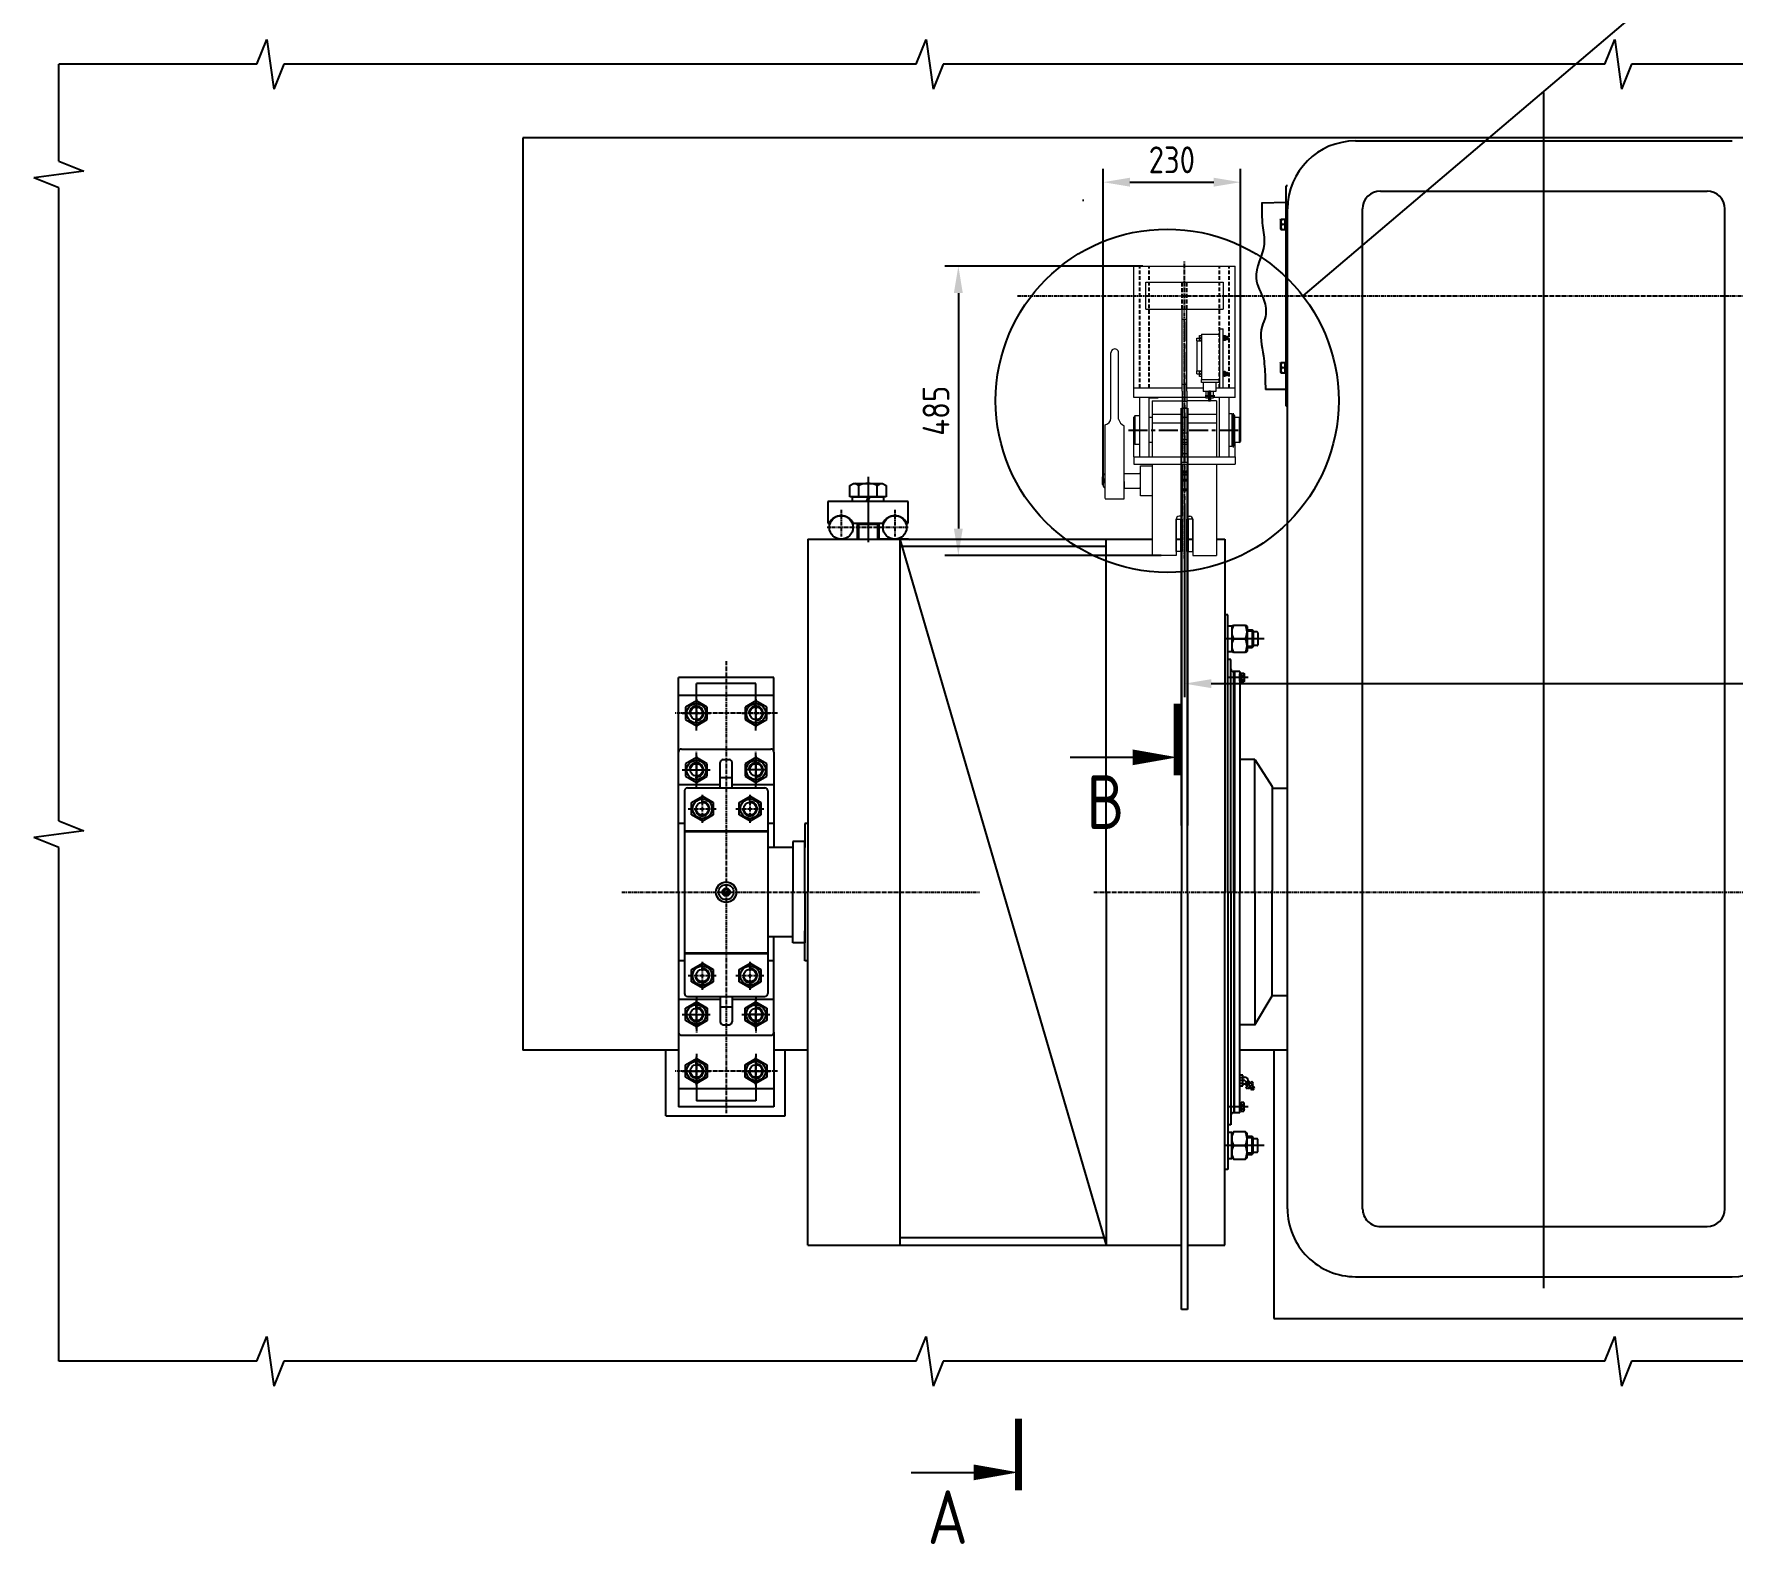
# Model space of a CAD drawing. Header units: millimetres. Extents: x 467 to 39028, y -12467 to 24298.
# Drawn here: x 13227 to 16077, y 1700 to 4233 of the extents above; entities that cross this region are included whole.
import ezdxf

# ---------------------------------------------------------------- set-up
doc = ezdxf.new("R2010")
doc.units = ezdxf.units.MM
doc.linetypes.add('CENTER', pattern=[50.8, 31.75, -6.35, 6.35, -6.35])
doc.linetypes.add('HIDDEN', pattern=[9.525, 6.35, -3.175])
for name, color, linetype in [('atr_sbr', 7, 'Continuous'), ('Bord', 1, 'Continuous'), ('Cen', 5, 'CENTER'), ('Cent', 5, 'CENTER'), ('Dim', 7, 'Continuous'), ('Hide', 250, 'HIDDEN'), ('Red', 1, 'Continuous'), ('Text', 3, 'Continuous'), ('Textb', 6, 'Continuous')]:
    doc.layers.add(name, color=color, linetype=linetype)
doc.layers.add('Con', color=6, linetype='Continuous', lineweight=18)
doc.layers.add('Cont', color=6, linetype='Continuous', lineweight=40)
doc.styles.add('Style1', font='romans.shx', dxfattribs={"width": 0.8})
doc.dimstyles.new('LIN_15', dxfattribs={"dimscale": 15, "dimtxt": 3, "dimasz": 3, "dimexe": 1.5, "dimexo": 0, "dimgap": 1, "dimtad": 1, "dimdec": 1, "dimzin": 12, "dimtxsty": 'Style1', "dimcen": 0, "dimclrt": 3, "dimadec": 0, "dimazin": 0, "dimtfac": 1, "dimtdec": 1, "dimtmove": 0, "dimatfit": 3, "dimfxl": 1, "dimtolj": 1, "dimtzin": 12, "dimarcsym": 0})

# ---------------------------------------------------------------- blocks, each defined once
blk = doc.blocks.new('80350100000500100000112982')
at = {"ltscale": 0.0186}
for p, q in [((-6.5, 7.1), (-7.3, 5.7)), ((-7.3, 5.7), (-7.3, -5.7)), ((-6.5, 3.6), (-7.3, 4.9)), ((-2, 7.1), (-6.5, 7.1)), ((-2, 3.6), (-6.5, 3.6)), ((-2, -7.1), (-2, 7.1)), ((-2, 6.1), (-2, -6.1)), ((0, 6.1), (-2, 6.1)), ((-2, 0), (0, 0.7)), ((0, 0), (-2, -0.7)), ((0, -6.1), (0, 6.1)), ((-6.5, -3.5), (-7.3, -4.9)), ((-7.3, -5.7), (-6.5, -7.1)), ((-2, -3.5), (-6.5, -3.5)), ((-6.5, -7.1), (-2, -7.1)), ((-2, -6.1), (0, -6.1))]:
    blk.add_line(p, q, dxfattribs=at)
blk.add_arc((1.1, 0), 8.44, 155.1221, 204.8779, dxfattribs=at)
at = {"layer": 'atr_sbr', "ltscale": 0.0186, "style": 'Style1', "width": 0.8, "flags": 9}
for tag in ['ГАЙКА', 'КОНТРГАЙКА', 'ШАЙБА ПОД ГАЙКУ', 'ШАЙБА ПОД ГОЛОВКУ', 'БОЛТ ИЛИ ВИНТ']:
    blk.add_attdef(tag, (0, 0), '', height=0.2, dxfattribs=at)
blk = doc.blocks.new('razrez01')
at = {"layer": 'Text', "const_width": 0.8}
blk.add_lwpolyline([(0, 2), (0, -6)], dxfattribs=at)
at = {"layer": 'Text'}
blk.add_lwpolyline([(-12, 0), (-5, 0)], dxfattribs=at)
blk.add_lwpolyline([(0, 0, 0, 1.76, 0), (-5, 0, 1.76, 1.76, 0)], format="xyseb", dxfattribs=at)
at = {"layer": 'Textb', "style": 'Style1', "width": 0.8}
blk.add_attdef('A', (-10.16, 2), '', height=6, dxfattribs=at)
blk = doc.blocks.new('*D85')
at = {"layer": 'Defpoints', "color": 0, "transparency": 16777216}
for p in [(15088, 3843.5), (14778.5, 3358.5), (15119, 3358.5)]:
    blk.add_point(p, dxfattribs=at)
at = {"layer": 'Dim', "color": 0, "lineweight": -2, "transparency": 16777216}
for p, q in [((15088, 3843.5), (14756, 3843.5)), ((14778.5, 3798.5), (14778.5, 3403.5)), ((15119, 3358.5), (14756, 3358.5))]:
    blk.add_line(p, q, dxfattribs=at)
at = {"layer": 'Dim', "color": 0, "transparency": 16777216}
for points in [[(14771, 3798.5), (14786, 3798.5), (14778.5, 3843.5)], [(14771, 3403.5), (14786, 3403.5), (14778.5, 3358.5)]]:
    blk.add_solid(points, dxfattribs=at)
at = {"layer": 'Dim', "color": 3, "transparency": 16777216, "insert": (14741, 3601), "char_height": 45, "attachment_point": 5, "rotation": 90, "style": 'Style1'}
blk.add_mtext('485', dxfattribs=at)
blk = doc.blocks.new('*D86')
at = {"layer": 'Defpoints', "color": 0, "transparency": 16777216}
for p in [(15252, 3984.4), (15252, 3568.5), (15021.5, 3483.5)]:
    blk.add_point(p, dxfattribs=at)
at = {"layer": 'Dim', "color": 0, "lineweight": -2, "transparency": 16777216}
for p, q in [((15021.5, 3483.5), (15021.5, 4006.9)), ((15252, 3568.5), (15252, 4006.9)), ((15066.5, 3984.4), (15207, 3984.4))]:
    blk.add_line(p, q, dxfattribs=at)
at = {"layer": 'Dim', "color": 0, "transparency": 16777216}
for points in [[(15066.5, 3991.9), (15066.5, 3976.9), (15021.5, 3984.4)], [(15207, 3991.9), (15207, 3976.9), (15252, 3984.4)]]:
    blk.add_solid(points, dxfattribs=at)
at = {"layer": 'Dim', "color": 3, "transparency": 16777216, "insert": (15136.8, 4021.9), "char_height": 45, "attachment_point": 5, "style": 'Style1'}
blk.add_mtext('230', dxfattribs=at)
blk = doc.blocks.new('*D87')
at = {"layer": 'Defpoints', "color": 0, "transparency": 16777216}
for p in [(15158, 3413.1), (18637.8, 3390.1), (18637.8, 3143.3)]:
    blk.add_point(p, dxfattribs=at)
at = {"layer": 'Dim', "color": 0, "lineweight": -2, "transparency": 16777216}
for p, q in [((15158, 3413.1), (15158, 3120.8)), ((18637.8, 3390.1), (18637.8, 3120.8)), ((15203, 3143.3), (18592.8, 3143.3))]:
    blk.add_line(p, q, dxfattribs=at)
at = {"layer": 'Dim', "color": 0, "transparency": 16777216}
for points in [[(15203, 3150.8), (15203, 3135.8), (15158, 3143.3)], [(18592.8, 3150.8), (18592.8, 3135.8), (18637.8, 3143.3)]]:
    blk.add_solid(points, dxfattribs=at)
at = {"layer": 'Dim', "color": 3, "transparency": 16777216, "insert": (16448.9, 3180.8), "char_height": 45, "attachment_point": 5, "style": 'Style1'}
blk.add_mtext('3480', dxfattribs=at)
blk = doc.blocks.new('ZNAK30')
at = {"layer": 'Bord'}
for p, q in [((0, 0), (1.12, 2.78)), ((1.12, 2.78), (1.88, -2.78)), ((3, 0), (1.88, -2.78))]:
    blk.add_line(p, q, dxfattribs=at)

msp = doc.modelspace()

# ---------------------------------------------------------------- linework, layer by layer
msp.add_line((15356.914, 3793.521), (15924.311, 4275.363))
at = {"color": 7, "linetype": 'Continuous', "lineweight": 25}
msp.add_line((15097.96, 3623.508), (15113.96, 3623.508), dxfattribs=at)
msp.add_circle((15128.96, 3617.796), 287.824)
msp.add_open_spline([(15287.547, 3950.522), (15287.581, 3937.55), (15287.641, 3914.207), (15296.712, 3871.274), (15267.601, 3828.801), (15292.159, 3791.008), (15296.857, 3762.034), (15282.003, 3733.02), (15291.014, 3697.383), (15293.487, 3662.406), (15293.741, 3643.452), (15293.833, 3636.522)], degree=3, knots=[0, 0, 0, 0, 38.93588215, 70.06732962, 129.08199208, 167.84601267, 195.56956982, 212.75998745, 262.47599341, 298.48273661, 319.23710313, 319.23710313, 319.23710313, 319.23710313])
at = {"layer": 'Bord', "ltscale": 30}
for p, q in [((13268.978, 4019.701), (13268.978, 4182.074)), ((13601.376, 4182.074), (13268.978, 4182.074)), ((14707.855, 4182.074), (13646.376, 4182.074)), ((15863.24, 4182.074), (14752.855, 4182.074)), ((16720.928, 4182.074), (15908.24, 4182.074)), ((13268.978, 2913.222), (13268.978, 3974.701)), ((13268.978, 2006.628), (13268.978, 2868.222)), ((13601.376, 2006.628), (13268.978, 2006.628)), ((14707.855, 2006.628), (13646.376, 2006.628)), ((15863.24, 2006.628), (14752.855, 2006.628)), ((16720.928, 2006.628), (15908.24, 2006.628))]:
    msp.add_line(p, q, dxfattribs=at)
at = {"layer": 'Bord'}
for p, q in [((15760.888, 2129.432), (15760.905, 4134.665)), ((15444.904, 4053.521), (16076.904, 4053.515)), ((15328.901, 3608.522), (15328.904, 3978.522)), ((15330.904, 3978.521), (15328.904, 3978.522)), ((15486.904, 3969.52), (16034.904, 3969.516)), ((14988.903, 3953.524), (14986.903, 3953.524)), ((15328.903, 3950.522), (15287.581, 3949.344)), ((15330.889, 2262.521), (15330.903, 3939.521)), ((15456.889, 2262.52), (15456.903, 3939.52)), ((16064.889, 2262.515), (16064.903, 3939.515)), ((15319.403, 3921.38), (15319.894, 3922.23)), ((15319.403, 3921.38), (15319.403, 3906.08)), ((15319.403, 3906.08), (15319.894, 3905.23)), ((15319.894, 3922.23), (15326.403, 3922.23)), ((15319.894, 3905.23), (15326.403, 3905.23)), ((15320.653, 3913.73), (15326.403, 3913.73)), ((15326.403, 3922.23), (15326.403, 3905.23)), ((15328.903, 3906.18), (15326.403, 3906.18)), ((15319.401, 3680.963), (15319.892, 3681.813)), ((15319.401, 3680.963), (15319.401, 3665.664)), ((15319.892, 3681.813), (15326.401, 3681.813)), ((15326.401, 3681.813), (15326.401, 3664.813)), ((15319.401, 3665.663), (15319.892, 3664.813)), ((15319.892, 3664.813), (15326.401, 3664.813)), ((15320.651, 3673.313), (15326.401, 3673.313)), ((15328.901, 3665.763), (15326.401, 3665.763)), ((15328.901, 3636.522), (15293.833, 3636.522)), ((15152.954, 2905.495), (15152.96, 3605.497)), ((15162.96, 3605.497), (15162.95, 2905.495)), ((15330.901, 3608.521), (15328.901, 3608.522)), ((14596.499, 3475.678), (14602.307, 3479.031)), ((14602.307, 3479.031), (14651.492, 3479.031)), ((14611.699, 3475.678), (14605.892, 3479.031)), ((14626.9, 3490.281), (14626.899, 3385.53)), ((14642.099, 3475.678), (14647.907, 3479.031)), ((14651.492, 3479.031), (14657.299, 3475.678)), ((15152.957, 3493.527), (15152.955, 2793.525)), ((15162.957, 3493.527), (15152.957, 3493.527)), ((15162.951, 2793.525), (15162.957, 3493.527)), ((14694.399, 3448.53), (14559.399, 3448.532)), ((14559.399, 3448.532), (14559.399, 3412.532)), ((14596.499, 3456.531), (14596.499, 3475.678)), ((14657.299, 3456.531), (14596.499, 3456.531)), ((14600.649, 3456.531), (14653.149, 3456.531)), ((14600.649, 3448.531), (14600.649, 3456.531)), ((14653.149, 3448.531), (14600.649, 3448.531)), ((14611.699, 3456.531), (14611.699, 3475.678)), ((14626.899, 3456.531), (14623.987, 3448.531)), ((14626.899, 3461.92), (14626.899, 3380.521)), ((14626.899, 3448.531), (14629.811, 3456.531)), ((14642.099, 3456.531), (14642.099, 3475.678)), ((14653.149, 3456.531), (14653.149, 3448.531)), ((14657.299, 3475.678), (14657.299, 3456.531)), ((14694.399, 3412.53), (14694.399, 3448.53)), ((14559.399, 3412.532), (14561.743, 3412.531)), ((14602.055, 3412.531), (14651.743, 3412.531)), ((14608.899, 3412.531), (14608.899, 3385.53)), ((14608.899, 3410.531), (14644.899, 3410.531)), ((14611.064, 3410.531), (14611.064, 3385.53)), ((14642.734, 3410.531), (14642.734, 3385.53)), ((14644.899, 3412.531), (14644.899, 3385.53)), ((14692.055, 3412.53), (14694.399, 3412.53)), ((14525.899, 3385.532), (14525.889, 2793.53)), ((14525.899, 3385.531), (15103.96, 3385.527)), ((14694.265, 3385.531), (14644.899, 3385.531)), ((14680.889, 2201.534), (14680.889, 3385.529)), ((15026.889, 2201.531), (14680.889, 3385.529)), ((15026.882, 3373.528), (14680.915, 3373.53)), ((15026.889, 2201.523), (15026.856, 3385.523)), ((15143.96, 3385.527), (15152.957, 3385.527)), ((15162.956, 3385.527), (15171.96, 3385.527)), ((15211.96, 3385.527), (15225.899, 3385.526)), ((15225.899, 3385.522), (15225.872, 2793.524)), ((15230.898, 3258.526), (15225.893, 3258.526)), ((15230.894, 2793.524), (15230.898, 3258.526)), ((15230.897, 3240.276), (15237.397, 3240.276)), ((15237.397, 3239.226), (15240.14, 3241.526)), ((15237.397, 3240.276), (15237.397, 3196.776)), ((15237.397, 3239.226), (15237.397, 3197.826)), ((15240.14, 3241.526), (15260.255, 3241.525)), ((15260.255, 3241.525), (15262.997, 3239.225)), ((15262.997, 3239.225), (15262.997, 3197.825)), ((15262.997, 3233.525), (15271.397, 3233.525)), ((15273.397, 3231.525), (15262.997, 3231.525)), ((15271.397, 3233.525), (15271.397, 3203.525)), ((15273.397, 3231.525), (15271.397, 3233.525)), ((15273.397, 3231.525), (15273.397, 3205.525)), ((15279.897, 3230.025), (15274.397, 3230.025)), ((15280.897, 3229.025), (15280.897, 3208.025)), ((15291.958, 3218.525), (15225.891, 3218.526)), ((15237.397, 3196.776), (15230.897, 3196.776)), ((15240.139, 3195.526), (15237.397, 3197.826)), ((15260.255, 3195.525), (15240.139, 3195.526)), ((15240.14, 3218.526), (15260.255, 3218.525)), ((15262.997, 3197.825), (15260.255, 3195.525)), ((15273.397, 3205.525), (15262.997, 3205.525)), ((15271.397, 3203.525), (15262.997, 3203.525)), ((15273.397, 3205.525), (15271.397, 3203.525)), ((15279.897, 3207.025), (15274.397, 3207.025)), ((15235.897, 3183.526), (15230.897, 3183.526)), ((15235.894, 2793.524), (15235.897, 3183.526)), ((15250.897, 3163.525), (15239.897, 3163.526)), ((15250.897, 3163.525), (15239.897, 3163.526)), ((15240.897, 3153.526), (15240.897, 3163.526)), ((15241.897, 3163.526), (15241.897, 3153.526)), ((15250.897, 3163.525), (15250.894, 2793.524)), ((14308.891, 3028.53), (14308.892, 3153.53)), ((14468.892, 3153.529), (14308.892, 3153.53)), ((14438.892, 3143.529), (14338.892, 3143.53)), ((14338.892, 3123.53), (14338.892, 3143.53)), ((14438.892, 3123.529), (14438.892, 3143.529)), ((14468.891, 3028.529), (14468.892, 3153.529)), ((15264.813, 3153.525), (15229.475, 3153.526)), ((15240.894, 2793.524), (15240.897, 3153.526)), ((15241.897, 3153.526), (15241.894, 2793.524)), ((14468.892, 3123.529), (14308.892, 3123.53)), ((14338.892, 3114.314), (14320.892, 3103.922)), ((14338.892, 3064.468), (14338.892, 3123.79)), ((14356.892, 3103.922), (14338.892, 3114.314)), ((14438.892, 3114.314), (14420.892, 3103.921)), ((14456.892, 3103.921), (14438.892, 3114.314)), ((14315.107, 3093.53), (14362.677, 3093.53)), ((14320.892, 3103.922), (14320.892, 3083.138)), ((14320.892, 3083.138), (14338.892, 3072.745)), ((14338.892, 3072.745), (14356.892, 3083.137)), ((14356.892, 3083.137), (14356.892, 3103.922)), ((14420.892, 3103.921), (14420.892, 3083.137)), ((14420.892, 3083.137), (14438.892, 3072.744)), ((14438.892, 3072.744), (14456.892, 3083.137)), ((14456.892, 3083.137), (14456.892, 3103.921)), ((14308.889, 2793.532), (14308.891, 3028.53)), ((14313.891, 3033.53), (14463.891, 3033.529)), ((14468.891, 3028.529), (14468.89, 2868.533)), ((14338.891, 3019.314), (14320.891, 3008.922)), ((14320.891, 3008.922), (14320.891, 2988.138)), ((14356.891, 3008.922), (14338.891, 3019.314)), ((14356.891, 2988.137), (14356.891, 3008.922)), ((14378.891, 2968.53), (14378.891, 3011.03)), ((14383.891, 3016.029), (14393.891, 3016.029)), ((14398.891, 2968.529), (14398.891, 3011.029)), ((14438.891, 3019.314), (14420.891, 3008.921)), ((14420.891, 3008.921), (14420.891, 2988.137)), ((14456.891, 3008.921), (14438.891, 3019.314)), ((14456.891, 2988.137), (14456.891, 3008.921)), ((15275.896, 3016.025), (15250.896, 3016.025)), ((15275.894, 2793.524), (15275.896, 3016.025)), ((15275.896, 3016.022), (15305.159, 2970.584)), ((14378.891, 2973.53), (14308.891, 2973.53)), ((14320.891, 2988.138), (14338.891, 2977.745)), ((14323.891, 2968.53), (14453.891, 2968.529)), ((14338.891, 2977.745), (14356.891, 2988.137)), ((14378.891, 2986.03), (14398.891, 2986.029)), ((14468.891, 2973.529), (14398.891, 2973.529)), ((14420.891, 2988.137), (14438.891, 2977.744)), ((14438.891, 2977.744), (14456.891, 2988.137)), ((15305.159, 2970.584), (15305.157, 2796.456)), ((15330.895, 2967.649), (15305.158, 2967.65)), ((14318.891, 2963.53), (14318.888, 2623.53)), ((14330.89, 2923.138), (14330.891, 2943.922)), ((14330.891, 2943.922), (14348.891, 2954.314)), ((14348.891, 2954.314), (14366.891, 2943.922)), ((14366.891, 2943.922), (14366.89, 2923.137)), ((14410.89, 2923.137), (14410.891, 2943.922)), ((14410.891, 2943.922), (14428.891, 2954.314)), ((14428.891, 2954.314), (14446.891, 2943.921)), ((14446.891, 2943.921), (14446.89, 2923.137)), ((14458.891, 2963.529), (14458.888, 2623.529)), ((14318.89, 2908.53), (14308.89, 2908.53)), ((14348.89, 2912.745), (14330.89, 2923.138)), ((14366.89, 2923.137), (14348.89, 2912.745)), ((14428.89, 2912.744), (14410.89, 2923.137)), ((14446.89, 2923.137), (14428.89, 2912.744)), ((14468.89, 2908.529), (14458.89, 2908.529)), ((14520.891, 2908.532), (14520.891, 2868.532)), ((14525.891, 2908.528), (14520.891, 2908.528)), ((14318.89, 2896.53), (14458.89, 2896.529)), ((14318.89, 2895.142), (14458.89, 2895.141)), ((14500.891, 2878.532), (14500.89, 2793.53)), ((14520.891, 2878.532), (14500.891, 2878.532)), ((14520.89, 2858.532), (14520.891, 2878.532)), ((14520.89, 2793.53), (14520.891, 2878.532)), ((14520.891, 2868.532), (14520.891, 2878.532)), ((14500.891, 2868.532), (14458.89, 2868.533)), ((14308.889, 2793.532), (14308.887, 2558.53)), ((14500.889, 2708.532), (14500.89, 2793.53)), ((14520.89, 2793.53), (14520.889, 2708.532)), ((14525.889, 2201.532), (14525.889, 2793.53)), ((15152.945, 2093.527), (15152.955, 2793.525)), ((15162.951, 2793.525), (15162.945, 2093.527)), ((15225.889, 2201.526), (15225.872, 2793.524)), ((15230.894, 2793.524), (15230.89, 2328.522)), ((15235.894, 2793.524), (15235.89, 2403.522)), ((15240.894, 2793.524), (15240.891, 2433.522)), ((15241.891, 2433.522), (15241.894, 2793.524)), ((15250.891, 2423.522), (15250.894, 2793.524)), ((15275.894, 2793.524), (15275.892, 2571.022)), ((15305.156, 2619.394), (15305.157, 2796.456)), ((14500.889, 2718.532), (14458.889, 2718.533)), ((14468.887, 2558.529), (14468.889, 2718.533)), ((14520.889, 2708.532), (14500.889, 2708.532)), ((14520.889, 2728.532), (14520.889, 2708.532)), ((14520.889, 2708.532), (14520.889, 2728.528)), ((14520.889, 2678.532), (14520.889, 2718.532)), ((14520.889, 2718.532), (14520.889, 2708.532)), ((14318.889, 2691.918), (14458.889, 2691.917)), ((14318.889, 2690.53), (14458.889, 2690.529)), ((14318.888, 2678.53), (14308.888, 2678.53)), ((14330.888, 2663.922), (14348.888, 2674.314)), ((14330.888, 2643.138), (14330.888, 2663.922)), ((14348.888, 2674.314), (14366.888, 2663.922)), ((14366.888, 2663.922), (14366.888, 2643.137)), ((14410.888, 2663.922), (14428.888, 2674.314)), ((14410.888, 2643.137), (14410.888, 2663.922)), ((14428.888, 2674.314), (14446.888, 2663.921)), ((14446.888, 2663.921), (14446.888, 2643.137)), ((14468.888, 2678.529), (14458.888, 2678.529)), ((14525.889, 2678.532), (14520.889, 2678.532)), ((14348.888, 2632.745), (14330.888, 2643.138)), ((14366.888, 2643.137), (14348.888, 2632.745)), ((14428.888, 2632.744), (14410.888, 2643.137)), ((14446.888, 2643.137), (14428.888, 2632.744)), ((14378.888, 2613.53), (14308.888, 2613.53)), ((14320.888, 2598.922), (14338.888, 2609.314)), ((14320.888, 2578.138), (14320.888, 2598.922)), ((14323.888, 2618.53), (14453.888, 2618.529)), ((14338.888, 2609.314), (14356.888, 2598.922)), ((14356.888, 2598.922), (14356.888, 2578.137)), ((14378.888, 2618.53), (14378.888, 2576.03)), ((14378.888, 2601.03), (14398.888, 2601.029)), ((14398.888, 2618.529), (14398.888, 2576.029)), ((14468.888, 2613.529), (14398.888, 2613.529)), ((14420.888, 2598.921), (14438.888, 2609.314)), ((14420.888, 2578.137), (14420.888, 2598.921)), ((14438.888, 2609.314), (14456.888, 2598.921)), ((14456.888, 2598.921), (14456.888, 2578.137)), ((15275.892, 2571.022), (15305.156, 2619.394)), ((15330.892, 2619.394), (15305.156, 2619.394)), ((14338.887, 2567.745), (14320.888, 2578.138)), ((14356.888, 2578.137), (14338.887, 2567.745)), ((14383.888, 2571.029), (14393.888, 2571.029)), ((14438.887, 2567.744), (14420.888, 2578.137)), ((14456.888, 2578.137), (14438.887, 2567.744)), ((15275.892, 2571.022), (15250.892, 2571.022)), ((14308.887, 2558.53), (14308.886, 2433.53)), ((14313.887, 2553.53), (14463.887, 2553.529)), ((14468.887, 2558.529), (14468.886, 2433.529)), ((14287.886, 2418.53), (14287.887, 2528.53)), ((14320.887, 2503.922), (14338.887, 2514.314)), ((14338.887, 2469.745), (14338.887, 2517.314)), ((14338.887, 2514.314), (14356.887, 2503.922)), ((14420.887, 2503.921), (14438.887, 2514.314)), ((14438.887, 2469.744), (14438.887, 2517.314)), ((14438.887, 2514.314), (14456.887, 2503.921)), ((14525.889, 2528.528), (14468.887, 2528.529)), ((14487.886, 2418.529), (14487.887, 2528.529)), ((15330.891, 2528.521), (15250.891, 2528.522)), ((15307.891, 2528.522), (15307.888, 2078.522)), ((14315.102, 2493.53), (14362.671, 2493.53)), ((14320.887, 2483.138), (14320.887, 2503.922)), ((14338.887, 2472.745), (14320.887, 2483.138)), ((14356.887, 2483.137), (14338.887, 2472.745)), ((14356.887, 2503.922), (14356.887, 2483.137)), ((14415.102, 2493.529), (14462.671, 2493.529)), ((14420.887, 2483.137), (14420.887, 2503.921)), ((14438.887, 2472.744), (14420.887, 2483.137)), ((14456.887, 2483.137), (14438.887, 2472.744)), ((14456.887, 2503.921), (14456.887, 2483.137)), ((15255.891, 2486.598), (15250.891, 2486.599)), ((15250.891, 2482.599), (15255.891, 2482.598)), ((15255.891, 2468.598), (15255.891, 2486.598)), ((15255.891, 2483.098), (15259.296, 2483.098)), ((14468.887, 2463.529), (14308.887, 2463.53)), ((14338.887, 2463.53), (14338.886, 2443.53)), ((14438.887, 2463.529), (14438.886, 2443.529)), ((15259.153, 2477.743), (15250.891, 2477.743)), ((15255.891, 2472.598), (15250.891, 2472.599)), ((15250.891, 2468.599), (15255.891, 2468.598)), ((15255.891, 2472.098), (15259.296, 2472.098)), ((15259.153, 2477.743), (15274.647, 2462.151)), ((15262.046, 2474.848), (15259.296, 2472.098)), ((15259.296, 2472.098), (15263.263, 2468.131)), ((15260.517, 2473.32), (15263.404, 2470.434)), ((15261.063, 2465.931), (15266.013, 2470.881)), ((15263.892, 2463.103), (15261.063, 2465.931)), ((15264.796, 2477.598), (15262.046, 2474.848)), ((15262.046, 2474.848), (15262.046, 2474.848)), ((15262.182, 2469.212), (15267.682, 2474.712)), ((15266.197, 2465.407), (15263.368, 2468.236)), ((15263.6, 2476.402), (15266.486, 2473.516)), ((15268.842, 2468.052), (15263.892, 2463.103)), ((15264.796, 2477.598), (15268.763, 2473.631)), ((15270.963, 2475.831), (15266.013, 2470.881)), ((15271.487, 2470.697), (15268.658, 2473.526)), ((15268.842, 2468.052), (15273.791, 2473.002)), ((15269.301, 2462.855), (15271.631, 2465.185)), ((15269.301, 2462.855), (15272.377, 2461.688)), ((15273.791, 2473.002), (15270.963, 2475.831)), ((15271.607, 2465.161), (15271.648, 2465.202)), ((15271.67, 2465.224), (15271.629, 2465.183)), ((15273.976, 2467.53), (15271.646, 2465.199)), ((15273.791, 2463.103), (15272.377, 2461.688)), ((15273.728, 2463.039), (15275.142, 2464.454)), ((15273.976, 2467.53), (15275.142, 2464.454)), ((14468.886, 2433.529), (14308.886, 2433.53)), ((14438.886, 2443.529), (14338.886, 2443.53)), ((15264.807, 2433.522), (15229.469, 2433.522)), ((15250.891, 2423.522), (15239.891, 2423.522)), ((15250.891, 2423.522), (15239.891, 2423.522)), ((15240.891, 2433.522), (15240.891, 2423.522)), ((15241.891, 2423.522), (15241.891, 2433.522)), ((14287.886, 2418.53), (14487.886, 2418.529)), ((15235.89, 2403.522), (15230.89, 2403.522)), ((15291.951, 2368.522), (15225.884, 2368.522)), ((15237.39, 2390.272), (15230.89, 2390.272)), ((15240.133, 2391.522), (15237.39, 2389.222)), ((15237.39, 2346.772), (15237.39, 2390.272)), ((15237.39, 2347.822), (15237.39, 2389.222)), ((15260.248, 2391.522), (15240.133, 2391.522)), ((15240.133, 2368.522), (15260.248, 2368.522)), ((15262.99, 2389.222), (15260.248, 2391.522)), ((15262.99, 2347.822), (15262.99, 2389.222)), ((15271.39, 2383.522), (15262.99, 2383.522)), ((15273.39, 2381.522), (15262.99, 2381.522)), ((15273.39, 2381.522), (15271.39, 2383.522)), ((15271.39, 2353.522), (15271.39, 2383.522)), ((15273.39, 2355.522), (15273.39, 2381.522)), ((15279.89, 2380.022), (15274.39, 2380.022)), ((15280.89, 2358.022), (15280.89, 2379.022)), ((15230.89, 2346.772), (15237.39, 2346.772)), ((15237.39, 2347.822), (15240.132, 2345.522)), ((15240.132, 2345.522), (15260.247, 2345.522)), ((15260.247, 2345.522), (15262.99, 2347.822)), ((15273.39, 2355.522), (15262.99, 2355.522)), ((15262.99, 2353.522), (15271.39, 2353.522)), ((15273.39, 2355.522), (15271.39, 2353.522)), ((15279.89, 2357.022), (15274.39, 2357.022)), ((15230.89, 2328.522), (15225.885, 2328.522)), ((15486.889, 2232.52), (16034.889, 2232.516)), ((14525.889, 2201.531), (15152.947, 2201.528)), ((15026.862, 2213.532), (14680.863, 2213.536)), ((15162.946, 2201.526), (15225.889, 2201.526)), ((15444.888, 2148.521), (16076.888, 2148.515)), ((15162.945, 2093.527), (15152.945, 2093.527)), ((15307.888, 2078.522), (16217.888, 2078.514))]:
    msp.add_line(p, q, dxfattribs=at)
for points in [[(15320.653, 3922.23), (15320.495, 3921.734), (15320.355, 3921.247), (15320.235, 3920.77), (15320.132, 3920.301), (15320.047, 3919.834), (15319.981, 3919.37), (15319.933, 3918.906), (15319.904, 3918.443), (15319.894, 3917.979), (15319.904, 3917.516), (15319.933, 3917.053), (15319.981, 3916.589), (15320.047, 3916.125), (15320.132, 3915.658), (15320.235, 3915.189), (15320.355, 3914.713), (15320.495, 3914.226), (15320.653, 3913.73)], [(15320.653, 3913.73), (15320.495, 3913.234), (15320.355, 3912.747), (15320.235, 3912.27), (15320.132, 3911.801), (15320.047, 3911.334), (15319.981, 3910.87), (15319.933, 3910.406), (15319.904, 3909.943), (15319.894, 3909.479), (15319.904, 3909.016), (15319.933, 3908.553), (15319.981, 3908.089), (15320.047, 3907.625), (15320.132, 3907.158), (15320.235, 3906.689), (15320.355, 3906.213), (15320.495, 3905.726), (15320.653, 3905.23)], [(15326.403, 3921.277), (15326.822, 3921.271), (15327.24, 3921.262), (15327.653, 3921.25)], [(15326.403, 3921.196), (15326.817, 3921.217), (15327.232, 3921.235), (15327.648, 3921.25)], [(15327.648, 3921.25), (15328.066, 3921.262), (15328.484, 3921.271), (15328.903, 3921.277)], [(15320.651, 3681.813), (15320.493, 3681.317), (15320.353, 3680.83), (15320.233, 3680.354), (15320.13, 3679.884), (15320.045, 3679.418), (15319.979, 3678.954), (15319.931, 3678.49), (15319.902, 3678.026), (15319.892, 3677.563), (15319.902, 3677.1), (15319.931, 3676.636), (15319.979, 3676.173), (15320.045, 3675.708), (15320.13, 3675.242), (15320.233, 3674.772), (15320.353, 3674.296), (15320.493, 3673.81), (15320.651, 3673.313)], [(15326.401, 3680.86), (15326.82, 3680.855), (15327.238, 3680.846), (15327.651, 3680.834)], [(15326.401, 3680.78), (15326.815, 3680.801), (15327.23, 3680.819), (15327.646, 3680.834)], [(15327.646, 3680.834), (15328.064, 3680.846), (15328.482, 3680.855), (15328.901, 3680.86)], [(15320.651, 3673.313), (15320.493, 3672.817), (15320.353, 3672.33), (15320.233, 3671.854), (15320.13, 3671.384), (15320.045, 3670.918), (15319.979, 3670.454), (15319.931, 3669.99), (15319.901, 3669.526), (15319.892, 3669.063), (15319.902, 3668.6), (15319.931, 3668.136), (15319.979, 3667.673), (15320.045, 3667.208), (15320.13, 3666.742), (15320.233, 3666.272), (15320.353, 3665.796), (15320.493, 3665.31), (15320.651, 3664.813)]]:
    msp.add_lwpolyline(points, dxfattribs=at)
for centre, radius in [((14581.899, 3405.281), 19.75), ((14671.899, 3405.281), 19.75), ((14338.892, 3093.53), 16.2), ((14438.892, 3093.529), 16.2), ((14338.892, 3093.53), 10.376), ((14438.892, 3093.529), 10.376), ((14338.891, 2998.53), 16.2), ((14338.891, 2998.53), 10.376), ((14438.891, 2998.529), 16.2), ((14438.891, 2998.529), 10.376), ((14348.891, 2933.53), 16.2), ((14348.891, 2933.53), 10.376), ((14428.891, 2933.529), 16.2), ((14428.891, 2933.529), 10.376), ((14388.889, 2793.529), 17.112), ((14388.889, 2793.529), 12.5), ((14388.889, 2793.529), 6.503), ((14388.889, 2793.529), 4.25), ((14348.888, 2653.53), 16.2), ((14348.888, 2653.53), 10.376), ((14428.888, 2653.529), 16.2), ((14428.888, 2653.529), 10.376), ((14338.888, 2588.53), 16.2), ((14338.888, 2588.53), 10.376), ((14438.888, 2588.529), 16.2), ((14438.888, 2588.529), 10.376), ((14338.887, 2493.53), 16.2), ((14438.887, 2493.529), 16.2), ((14338.887, 2493.53), 10.376), ((14438.887, 2493.529), 10.376)]:
    msp.add_circle(centre, radius, dxfattribs=at)
for centre, radius, start, end in [((15444.903, 3939.521), 114, 89.999516, 179.999516), ((15486.903, 3939.52), 30, 89.999516, 179.999516), ((16034.903, 3939.516), 30, 359.999516, 89.999516), ((14626.899, 3442.899), 36.131, 65.121605, 114.877428), ((14581.899, 3402.531), 22.5, 26.387316, 153.611716), ((14671.899, 3402.531), 22.5, 26.387316, 153.611716), ((14694.265, 3382.031), 3.5, 31.965235, 89.999516), ((15262.881, 3230.025), 25.483, 153.173801, 206.825232), ((15237.514, 3230.026), 25.483, 333.173801, 26.825232), ((15274.397, 3231.025), 1, 179.999516, 269.999516), ((15279.897, 3229.025), 1, 359.999516, 89.999516), ((15262.88, 3207.025), 25.483, 153.173801, 206.825232), ((15237.514, 3207.026), 25.483, 333.173801, 26.825232), ((15274.397, 3206.025), 1, 89.999516, 179.999516), ((15279.897, 3208.025), 1, 269.999516, 359.999516), ((15239.897, 3167.526), 4, 179.999516, 269.999516), ((14338.892, 3093.53), 12, 259.999516, 169.999516), ((14438.892, 3093.529), 12, 259.999516, 169.999516), ((14313.891, 3028.53), 5, 89.999516, 179.999516), ((14313.891, 3028.53), 5, 89.999516, 179.999516), ((14463.891, 3028.529), 5, 359.999516, 89.999516), ((14463.891, 3028.529), 5, 359.999516, 89.999516), ((14338.891, 2998.53), 12, 259.999516, 169.999516), ((14383.891, 3011.029), 5, 89.999516, 179.999516), ((14393.891, 3011.029), 5, 359.999516, 89.999516), ((14438.891, 2998.529), 12, 259.999516, 169.999516), ((14323.891, 2963.53), 5, 89.999516, 179.999516), ((14453.891, 2963.529), 5, 359.999516, 89.999516), ((14453.891, 2963.529), 5, 359.999516, 89.999516), ((14348.891, 2933.53), 12, 189.999516, 99.999516), ((14428.891, 2933.529), 12, 189.999516, 99.999516), ((14388.889, 2793.529), 5.003, 89.999516, 359.999516), ((14348.888, 2653.53), 12, 189.999516, 99.999516), ((14428.888, 2653.529), 12, 189.999516, 99.999516), ((14323.888, 2623.53), 5, 179.999516, 269.999516), ((14453.888, 2623.529), 5, 269.999516, 359.999516), ((14338.888, 2588.53), 12, 189.999516, 99.999516), ((14438.888, 2588.529), 12, 189.999516, 99.999516), ((14383.888, 2576.029), 5, 179.999516, 269.999516), ((14393.888, 2576.029), 5, 269.999516, 359.999516), ((14313.887, 2558.53), 5, 179.999516, 269.999516), ((14463.887, 2558.529), 5, 269.999516, 359.999516), ((14338.887, 2493.53), 12, 189.999516, 99.999516), ((14438.887, 2493.529), 12, 189.999516, 99.999516), ((15259.296, 2477.598), 5.5, 359.999516, 89.999516), ((15266.76, 2462.303), 2.601, 12.258399, 138.216749), ((15274.528, 2470.071), 2.601, 131.782283, 257.740634), ((15273.073, 2463.73), 1.25, 274.565633, 355.433399), ((15239.891, 2419.522), 4, 89.999516, 179.999516), ((15262.873, 2380.022), 25.483, 153.173801, 206.825232), ((15262.873, 2357.022), 25.483, 153.173801, 206.825232), ((15237.507, 2357.022), 25.483, 333.173801, 26.825232), ((15237.507, 2380.022), 25.483, 333.173801, 26.825232), ((15274.39, 2381.022), 1, 179.999516, 269.999516), ((15279.89, 2379.022), 1, 359.999516, 89.999516), ((15274.39, 2356.022), 1, 89.999516, 179.999516), ((15279.89, 2358.022), 1, 269.999516, 359.999516), ((15444.889, 2262.521), 114, 179.999516, 269.999516), ((15486.889, 2262.52), 30, 179.999516, 269.999516), ((16034.889, 2262.516), 30, 269.999516, 359.999516), ((16076.889, 2262.515), 114, 269.999516, 359.999516)]:
    msp.add_arc(centre, radius, start, end, dxfattribs=at)
at = {"layer": 'Cen', "ltscale": 0.2}
for p, q in [((15157.96, 3353.259), (15157.96, 3851.787)), ((14877.659, 3793.525), (18852.382, 3793.492)), ((14581.899, 3435.071), (14581.899, 3390.107)), ((14671.899, 3435.07), (14671.899, 3390.106)), ((14694.456, 3405.28), (14558.572, 3405.282)), ((14388.893, 3181.049), (14388.886, 2422.746)), ((14338.892, 3117.314), (14338.892, 3069.745)), ((14438.892, 3064.467), (14438.892, 3123.789)), ((14438.892, 3117.314), (14438.892, 3069.744)), ((14474.838, 3093.529), (14302.946, 3093.53)), ((14415.107, 3093.529), (14462.677, 3093.529)), ((14338.891, 2969.468), (14338.891, 3028.79)), ((14338.891, 3022.314), (14338.891, 2974.745)), ((14438.891, 2969.467), (14438.891, 3028.789)), ((14438.891, 3022.314), (14438.891, 2974.744)), ((14315.107, 2998.53), (14362.676, 2998.53)), ((14320.697, 2998.53), (14357.085, 2998.53)), ((14338.891, 3016.724), (14338.891, 2980.336)), ((14457.085, 2998.529), (14420.697, 2998.529)), ((14438.891, 3016.723), (14438.891, 2980.335)), ((14348.89, 2909.745), (14348.891, 2957.314)), ((14428.89, 2909.744), (14428.891, 2957.314)), ((14325.106, 2933.53), (14372.675, 2933.53)), ((14405.106, 2933.529), (14452.675, 2933.529)), ((14213.529, 2793.531), (14814.021, 2793.526)), ((15005.951, 2793.524), (18918.558, 2793.491)), ((14325.104, 2653.53), (14372.673, 2653.53)), ((14348.888, 2629.745), (14348.888, 2677.314)), ((14405.104, 2653.529), (14452.673, 2653.529)), ((14428.888, 2629.744), (14428.888, 2677.314)), ((14338.888, 2617.592), (14338.887, 2558.269)), ((14338.887, 2564.745), (14338.888, 2612.314)), ((14338.888, 2570.336), (14338.888, 2606.724)), ((14438.888, 2617.591), (14438.887, 2558.269)), ((14438.887, 2564.744), (14438.888, 2612.314)), ((14438.888, 2570.335), (14438.888, 2606.723)), ((14315.103, 2588.53), (14362.672, 2588.53)), ((14320.693, 2588.53), (14357.082, 2588.53)), ((14415.103, 2588.529), (14462.672, 2588.529)), ((14457.082, 2588.529), (14420.693, 2588.529)), ((14338.887, 2522.592), (14338.887, 2463.269)), ((14438.887, 2522.591), (14438.887, 2463.269)), ((14474.833, 2493.529), (14302.941, 2493.53))]:
    msp.add_line(p, q, dxfattribs=at)
at = {"layer": 'Cent'}
for p, q in [((15157.96, 3750.057), (15157.96, 3410.219)), ((15208.889, 3625.508), (15192.946, 3625.508)), ((15199.96, 3634.831), (15199.96, 3617.148)), ((15064.147, 3568.508), (15251.468, 3568.508))]:
    msp.add_line(p, q, dxfattribs=at)
at = {"layer": 'Con'}
for p, q in [((15072.96, 3843.508), (15242.96, 3843.508)), ((15072.96, 3713.508), (15072.96, 3843.508)), ((15242.96, 3639.508), (15242.96, 3843.508)), ((15092.96, 3816.508), (15222.96, 3816.508)), ((15092.96, 3771.508), (15092.96, 3816.508)), ((15222.96, 3816.508), (15222.96, 3771.508)), ((15092.96, 3771.508), (15222.96, 3771.508)), ((15153.96, 3633.796), (15153.96, 3771.508)), ((15161.96, 3633.796), (15161.96, 3771.508)), ((15161.96, 3753.804), (15153.96, 3753.804)), ((15216.96, 3738.508), (15216.96, 3639.508)), ((15216.96, 3738.508), (15222.96, 3738.508)), ((15222.96, 3639.508), (15222.96, 3738.508)), ((15072.96, 3639.508), (15072.96, 3713.508)), ((15178.96, 3718.119), (15178.96, 3722.908)), ((15178.96, 3722.908), (15184.86, 3722.908)), ((15178.96, 3718.119), (15178.96, 3667.698)), ((15178.96, 3718.119), (15186.46, 3718.119)), ((15181.16, 3722.908), (15186.46, 3722.908)), ((15183.16, 3723.608), (15183.16, 3727.158)), ((15183.16, 3727.158), (15186.46, 3727.158)), ((15184.86, 3723.608), (15183.16, 3723.608)), ((15183.16, 3718.658), (15183.16, 3722.208)), ((15183.16, 3722.208), (15184.86, 3722.208)), ((15186.46, 3718.658), (15183.16, 3718.658)), ((15184.86, 3722.208), (15184.86, 3723.608)), ((15186.46, 3729.408), (15216.96, 3729.408)), ((15186.46, 3729.408), (15186.46, 3653.408)), ((15186.46, 3727.158), (15186.46, 3718.658)), ((15222.96, 3719.158), (15222.96, 3726.658)), ((15222.96, 3726.658), (15224.16, 3726.658)), ((15222.96, 3723.345), (15224.16, 3722.908)), ((15222.96, 3722.908), (15224.16, 3722.471)), ((15222.96, 3722.908), (15233.46, 3722.908)), ((15224.16, 3719.158), (15222.96, 3719.158)), ((15224.16, 3726.508), (15224.564, 3727.208)), ((15224.16, 3726.658), (15224.16, 3719.158)), ((15224.16, 3726.508), (15224.16, 3719.308)), ((15224.16, 3725.758), (15224.564, 3725.058)), ((15224.16, 3720.058), (15224.564, 3720.758)), ((15224.564, 3718.608), (15224.16, 3719.308)), ((15224.564, 3727.208), (15226.455, 3727.208)), ((15224.564, 3725.058), (15226.455, 3725.058)), ((15224.564, 3720.758), (15226.455, 3720.758)), ((15226.455, 3718.608), (15224.564, 3718.608)), ((15226.455, 3727.208), (15226.86, 3726.508)), ((15226.455, 3725.058), (15226.86, 3725.758)), ((15226.455, 3720.758), (15226.86, 3720.058)), ((15226.86, 3719.308), (15226.455, 3718.608)), ((15226.86, 3726.508), (15226.86, 3719.308)), ((15230.46, 3725.408), (15226.86, 3725.408)), ((15226.86, 3724.975), (15230.893, 3724.975)), ((15226.86, 3720.841), (15230.893, 3720.841)), ((15226.86, 3720.408), (15230.46, 3720.408)), ((15231.46, 3724.408), (15230.46, 3725.408)), ((15230.46, 3720.408), (15230.46, 3725.408)), ((15230.46, 3720.408), (15231.46, 3721.408)), ((15231.46, 3721.408), (15231.46, 3724.408)), ((15034.471, 3588.526), (15034.505, 3698.402)), ((15047.208, 3586.805), (15047.169, 3698.046)), ((15178.96, 3662.908), (15178.96, 3667.698)), ((15178.96, 3667.698), (15186.46, 3667.698)), ((15178.96, 3662.908), (15184.86, 3662.908)), ((15181.16, 3662.908), (15186.46, 3662.908)), ((15183.16, 3663.608), (15183.16, 3667.158)), ((15183.16, 3667.158), (15186.46, 3667.158)), ((15184.86, 3663.608), (15183.16, 3663.608)), ((15183.16, 3658.658), (15183.16, 3662.208)), ((15183.16, 3662.208), (15184.86, 3662.208)), ((15186.46, 3658.658), (15183.16, 3658.658)), ((15184.86, 3662.208), (15184.86, 3663.608)), ((15186.46, 3667.158), (15186.46, 3658.658)), ((15186.46, 3653.408), (15216.96, 3653.408)), ((15186.46, 3648.408), (15186.46, 3653.408)), ((15216.96, 3648.408), (15186.46, 3648.408)), ((15189.46, 3648.408), (15189.46, 3633.408)), ((15210.46, 3648.408), (15210.46, 3633.408)), ((15222.96, 3659.158), (15222.96, 3666.658)), ((15222.96, 3666.658), (15224.16, 3666.658)), ((15222.96, 3663.345), (15224.16, 3662.908)), ((15222.96, 3662.908), (15224.16, 3662.471)), ((15222.96, 3662.908), (15233.46, 3662.908)), ((15224.16, 3659.158), (15222.96, 3659.158)), ((15224.16, 3666.508), (15224.564, 3667.208)), ((15224.16, 3666.658), (15224.16, 3659.158)), ((15224.16, 3666.508), (15224.16, 3659.308)), ((15224.16, 3665.758), (15224.564, 3665.058)), ((15224.16, 3660.058), (15224.564, 3660.758)), ((15224.564, 3658.608), (15224.16, 3659.308)), ((15224.564, 3667.208), (15226.455, 3667.208)), ((15224.564, 3665.058), (15226.455, 3665.058)), ((15224.564, 3660.758), (15226.455, 3660.758)), ((15226.455, 3658.608), (15224.564, 3658.608)), ((15226.455, 3667.208), (15226.86, 3666.508)), ((15226.455, 3665.058), (15226.86, 3665.758)), ((15226.455, 3660.758), (15226.86, 3660.058)), ((15226.86, 3659.308), (15226.455, 3658.608)), ((15226.86, 3666.508), (15226.86, 3659.308)), ((15230.46, 3665.408), (15226.86, 3665.408)), ((15226.86, 3664.975), (15230.893, 3664.975)), ((15226.86, 3660.841), (15230.893, 3660.841)), ((15226.86, 3660.408), (15230.46, 3660.408)), ((15231.46, 3664.408), (15230.46, 3665.408)), ((15230.46, 3660.408), (15230.46, 3665.408)), ((15230.46, 3660.408), (15231.46, 3661.408)), ((15231.46, 3661.408), (15231.46, 3664.408)), ((15072.96, 3635.508), (15072.96, 3639.508)), ((15072.96, 3639.508), (15153.96, 3639.508)), ((15072.96, 3623.508), (15072.96, 3635.508)), ((15193.71, 3623.508), (15072.96, 3623.508)), ((15082.96, 3523.508), (15082.96, 3623.508)), ((15098.96, 3523.508), (15098.96, 3623.508)), ((15161.96, 3645.211), (15153.96, 3645.211)), ((15153.96, 3633.796), (15153.96, 3539.508)), ((15161.96, 3639.508), (15189.46, 3639.508)), ((15161.96, 3633.796), (15161.96, 3539.508)), ((15210.46, 3633.408), (15189.46, 3633.408)), ((15193.71, 3633.408), (15193.71, 3622.257)), ((15197.66, 3622.257), (15193.71, 3622.257)), ((15197.66, 3622.257), (15197.66, 3633.408)), ((15197.66, 3627.198), (15198.182, 3627.198)), ((15197.66, 3623.819), (15198.182, 3623.819)), ((15198.182, 3623.508), (15197.66, 3623.508)), ((15198.182, 3633.22), (15198.182, 3617.796)), ((15198.182, 3633.22), (15201.737, 3633.22)), ((15201.737, 3633.22), (15201.737, 3617.796)), ((15202.26, 3627.198), (15201.737, 3627.198)), ((15202.26, 3623.819), (15201.737, 3623.819)), ((15202.26, 3623.508), (15201.737, 3623.508)), ((15202.26, 3622.257), (15202.26, 3633.408)), ((15206.21, 3622.257), (15202.26, 3622.257)), ((15206.21, 3633.408), (15206.21, 3622.257)), ((15242.96, 3623.508), (15206.21, 3623.508)), ((15210.46, 3639.508), (15242.96, 3639.508)), ((15216.96, 3523.508), (15216.96, 3623.508)), ((15232.96, 3523.508), (15232.96, 3623.508)), ((15242.96, 3635.508), (15242.96, 3639.508)), ((15242.96, 3623.508), (15242.96, 3635.508)), ((15074.96, 3592.508), (15072.96, 3590.508)), ((15074.96, 3592.508), (15074.96, 3544.508)), ((15082.96, 3592.508), (15074.96, 3592.508)), ((15082.96, 3544.508), (15082.96, 3592.508)), ((15103.96, 3617.796), (15103.96, 3523.508)), ((15103.96, 3617.796), (15153.96, 3617.796)), ((15153.96, 3594.767), (15103.96, 3594.767)), ((15152.96, 3605.497), (15162.96, 3605.497)), ((15153.96, 3617.796), (15153.96, 3523.508)), ((15161.96, 3616.508), (15153.96, 3616.508)), ((15161.96, 3605.508), (15153.96, 3605.508)), ((15161.96, 3617.796), (15161.96, 3523.508)), ((15211.96, 3617.796), (15161.96, 3617.796)), ((15211.96, 3594.767), (15161.96, 3594.767)), ((15198.182, 3617.796), (15201.737, 3617.796)), ((15211.96, 3617.796), (15211.96, 3523.508)), ((15232.96, 3541.008), (15232.96, 3596.008)), ((15238.041, 3596.008), (15233.041, 3596.008)), ((15238.041, 3541.008), (15238.041, 3596.008)), ((15240.291, 3539.589), (15240.291, 3596.917)), ((15242.541, 3589.508), (15242.541, 3591.758)), ((15024.68, 3454.065), (15024.831, 3577.453)), ((15056.759, 3453.335), (15056.759, 3575.955)), ((15072.96, 3546.508), (15072.96, 3590.508)), ((15103.96, 3589.508), (15098.96, 3589.508)), ((15153.96, 3580.389), (15103.96, 3580.389)), ((15161.96, 3589.508), (15153.96, 3589.508)), ((15161.96, 3563.508), (15153.96, 3563.508)), ((15211.96, 3580.389), (15161.96, 3580.389)), ((15250.041, 3589.508), (15238.041, 3589.508)), ((15242.541, 3555.383), (15242.541, 3589.508)), ((15250.041, 3589.508), (15250.041, 3547.508)), ((15250.041, 3589.508), (15252.041, 3587.508)), ((15252.041, 3587.508), (15252.041, 3549.508)), ((15072.96, 3523.508), (15072.96, 3546.508)), ((15074.96, 3544.508), (15072.96, 3546.508)), ((15082.96, 3544.508), (15074.96, 3544.508)), ((15103.96, 3547.508), (15098.96, 3547.508)), ((15161.96, 3552.508), (15153.96, 3552.508)), ((15161.96, 3547.508), (15153.96, 3547.508)), ((15161.96, 3544.508), (15153.96, 3544.508)), ((15238.041, 3541.008), (15233.041, 3541.008)), ((15238.041, 3555.383), (15242.541, 3555.383)), ((15242.541, 3543.144), (15242.541, 3555.383)), ((15250.041, 3547.508), (15242.541, 3547.508)), ((15242.96, 3523.508), (15242.96, 3546.508)), ((15250.041, 3547.508), (15252.041, 3549.508)), ((15072.96, 3523.508), (15072.96, 3511.508)), ((15072.96, 3523.508), (15242.96, 3523.508)), ((15072.96, 3511.508), (15242.96, 3511.508)), ((15083.96, 3469.018), (15083.96, 3508.518)), ((15083.96, 3508.518), (15103.96, 3508.518)), ((15103.96, 3511.508), (15103.96, 3358.47)), ((15103.96, 3508.518), (15103.96, 3458.518)), ((15161.96, 3528.508), (15153.96, 3528.508)), ((15153.96, 3514.518), (15161.96, 3514.518)), ((15153.96, 3511.508), (15153.96, 3424.087)), ((15161.96, 3511.508), (15161.96, 3424.087)), ((15201.96, 3523.508), (15217.96, 3523.508)), ((15211.96, 3511.508), (15211.96, 3358.47)), ((15242.96, 3523.508), (15242.96, 3511.508)), ((15021.512, 3483.518), (15021.512, 3490.268)), ((15021.512, 3483.518), (15021.512, 3476.768)), ((15024.289, 3496.018), (15024.731, 3496.018)), ((15024.289, 3484.518), (15024.717, 3484.518)), ((15024.289, 3482.518), (15024.715, 3482.518)), ((15056.512, 3484.518), (15056.512, 3496.018)), ((15056.512, 3496.018), (15078.753, 3496.018)), ((15056.512, 3482.518), (15056.512, 3471.018)), ((15078.753, 3496.018), (15081.96, 3496.018)), ((15024.289, 3471.018), (15024.701, 3471.018)), ((15024.679, 3453.335), (15056.759, 3453.335)), ((15056.512, 3471.018), (15078.666, 3471.018)), ((15078.666, 3471.018), (15081.96, 3471.018)), ((15083.96, 3458.518), (15083.96, 3469.018)), ((15103.96, 3458.518), (15083.96, 3458.518)), ((15153.96, 3424.087), (15148.96, 3424.087)), ((15161.96, 3424.087), (15166.96, 3424.087)), ((15143.96, 3419.087), (15143.96, 3358.47)), ((15143.96, 3419.087), (15152.96, 3419.087)), ((15143.96, 3364.922), (15143.96, 3419.087)), ((15152.957, 3419.087), (15152.956, 3364.922)), ((15171.96, 3419.087), (15162.96, 3419.087)), ((15162.96, 3419.087), (15162.96, 3364.922)), ((15171.96, 3419.087), (15171.96, 3358.47)), ((15171.96, 3364.922), (15171.96, 3419.087)), ((15152.96, 3364.922), (15143.96, 3364.922)), ((15162.96, 3364.922), (15171.96, 3364.922)), ((15143.96, 3358.47), (15103.96, 3358.47)), ((15171.96, 3358.47), (15211.96, 3358.47))]:
    msp.add_line(p, q, dxfattribs=at)
msp.add_lwpolyline([(15021.512, 3490.268), (15019.62, 3490.268), (15019.62, 3477.211), (15021.512, 3477.211)], close=True, dxfattribs=at)
for centre, radius, start, end in [((15040.842, 3698.396), 6.337, 356.83002, 180.017899), ((15230.081, 3722.908), 5.921, 158.708166, 201.291834), ((15220.939, 3722.908), 5.921, 338.708166, 21.291834), ((15230.081, 3662.908), 5.921, 158.708166, 201.291834), ((15220.939, 3662.908), 5.921, 338.708166, 21.291834), ((15240.291, 3591.758), 2.25, 0, 180), ((15022.617, 3589.113), 11.868, 280.750775, 357.167667), ((15064.995, 3592.833), 18.781, 198.721985, 243.989878), ((15240.577, 3547.132), 4.445, 235.221848, 296.228497), ((15028.854, 3490.268), 7.342, 128.449508, 231.550492), ((15028.854, 3476.768), 7.342, 128.449508, 231.550492), ((15024.716, 3483.559), 1.05, 113.985327, 182.198705), ((15024.716, 3483.478), 1.05, 177.801295, 246.014673), ((15081.96, 3498.018), 2, 270, 0), ((15081.96, 3469.018), 2, 0, 90), ((15148.96, 3419.087), 5, 90, 180), ((15166.96, 3419.087), 5, 0, 90)]:
    msp.add_arc(centre, radius, start, end, dxfattribs=at)
at = {"layer": 'Cont'}
for p, q in [((15153.96, 3498.518), (15161.96, 3498.518)), ((15153.96, 3484.518), (15161.96, 3484.518)), ((15153.96, 3468.518), (15161.96, 3468.518)), ((15152.96, 3419.087), (15152.96, 3364.922)), ((15162.96, 3419.087), (15162.96, 3364.922))]:
    msp.add_line(p, q, dxfattribs=at)
at = {"layer": 'Hide'}
for p, q in [((15082.96, 3639.508), (15082.96, 3843.508)), ((15098.96, 3639.508), (15098.96, 3843.508)), ((15216.96, 3639.508), (15216.96, 3843.508)), ((15232.96, 3639.508), (15232.96, 3843.508)), ((15153.96, 3771.508), (15153.96, 3816.508)), ((15161.96, 3771.508), (15161.96, 3816.508))]:
    msp.add_line(p, q, dxfattribs=at)
at = {"layer": 'Red'}
for p, q in [((14047.904, 4058.532), (14047.902, 3764.275)), ((19747.904, 4058.484), (14047.904, 4058.532)), ((14047.902, 3764.275), (14047.891, 2528.532)), ((14308.887, 2528.53), (14047.891, 2528.532))]:
    msp.add_line(p, q, dxfattribs=at)

# ---------------------------------------------------------------- block references
ref = msp.add_blockref('razrez01', (15146.047, 3019.683), dxfattribs=dict(xscale=-15, yscale=15, zscale=15, rotation=180))
ref.add_attrib('A', 'В', (14993.647, 2899.683), dxfattribs={"layer": 'Textb', "height": 90, "style": 'Style1', "width": 0.8})
ref = msp.add_blockref('razrez01', (14879.346, 1820.32), dxfattribs=dict(xscale=-15, yscale=15, zscale=15, rotation=180))
ref.add_attrib('A', 'А', (14726.946, 1700.32), dxfattribs={"layer": 'Textb', "height": 90, "style": 'Style1', "width": 0.8})
at = {"layer": 'Bord', "xscale": -1, "rotation": 359.99951629239445}
msp.add_blockref('80350100000500100000112982', (15250.897, 3153.525), dxfattribs=at)
at = {"layer": 'Bord', "rotation": 179.9995162923945}
msp.add_blockref('80350100000500100000112982', (15250.891, 2433.522), dxfattribs=at)
at = {"layer": 'Dim', "xscale": 15, "yscale": 15, "zscale": 15}
for p in [(13601.376, 4182.074), (14707.855, 4182.074), (15863.24, 4182.074), (13601.376, 2006.628), (14707.855, 2006.628), (15863.24, 2006.628)]:
    msp.add_blockref('ZNAK30', p, dxfattribs=at)
at = {"layer": 'Dim', "xscale": 15, "yscale": 15, "zscale": 15, "rotation": 270}
for p in [(13268.978, 4019.701), (13268.978, 2913.222)]:
    msp.add_blockref('ZNAK30', p, dxfattribs=at)

# ---------------------------------------------------------------- dimensions: what is measured, and where the dimension line sits
at = {"layer": 'Dim'}
dim = msp.add_linear_dim(base=(15252.041, 3984.442), p1=(15021.512, 3483.518), p2=(15252.041, 3568.508), text='230', dimstyle='LIN_15', override={"dimtp": 0.1, "dimtm": 0.1, "dimtfac": 0.71, "dimtdec": 2, "dimtolj": 0, "dimtzin": 8}, dxfattribs=at)
dim.commit()
dim.dimension.update_dxf_attribs({"geometry": '*D86', "text_midpoint": (15136.777, 4021.942)})
dim = msp.add_linear_dim(base=(14778.479, 3358.47), p1=(15087.96, 3843.508), p2=(15118.96, 3358.47), angle=90, dimstyle='LIN_15', override={"dimtp": 0.1, "dimtm": 0.1, "dimtfac": 0.71, "dimtdec": 2, "dimtolj": 0, "dimtzin": 8}, dxfattribs=at)
dim.commit()
dim.dimension.update_dxf_attribs({"geometry": '*D85', "text_midpoint": (14740.979, 3600.989)})
dim = msp.add_linear_dim(base=(18637.844, 3143.339), p1=(15157.96, 3413.131), p2=(18637.844, 3390.104), text='3480', dimstyle='LIN_15', override={"dimtp": 0.1, "dimtm": 0.1, "dimtfac": 0.71, "dimtdec": 2, "dimtolj": 0, "dimtzin": 8}, dxfattribs=at)
dim.commit()
dim.dimension.update_dxf_attribs({"geometry": '*D87', "text_midpoint": (16448.863, 3143.339), "dimtype": 160})

doc.saveas('drawing.dxf')
